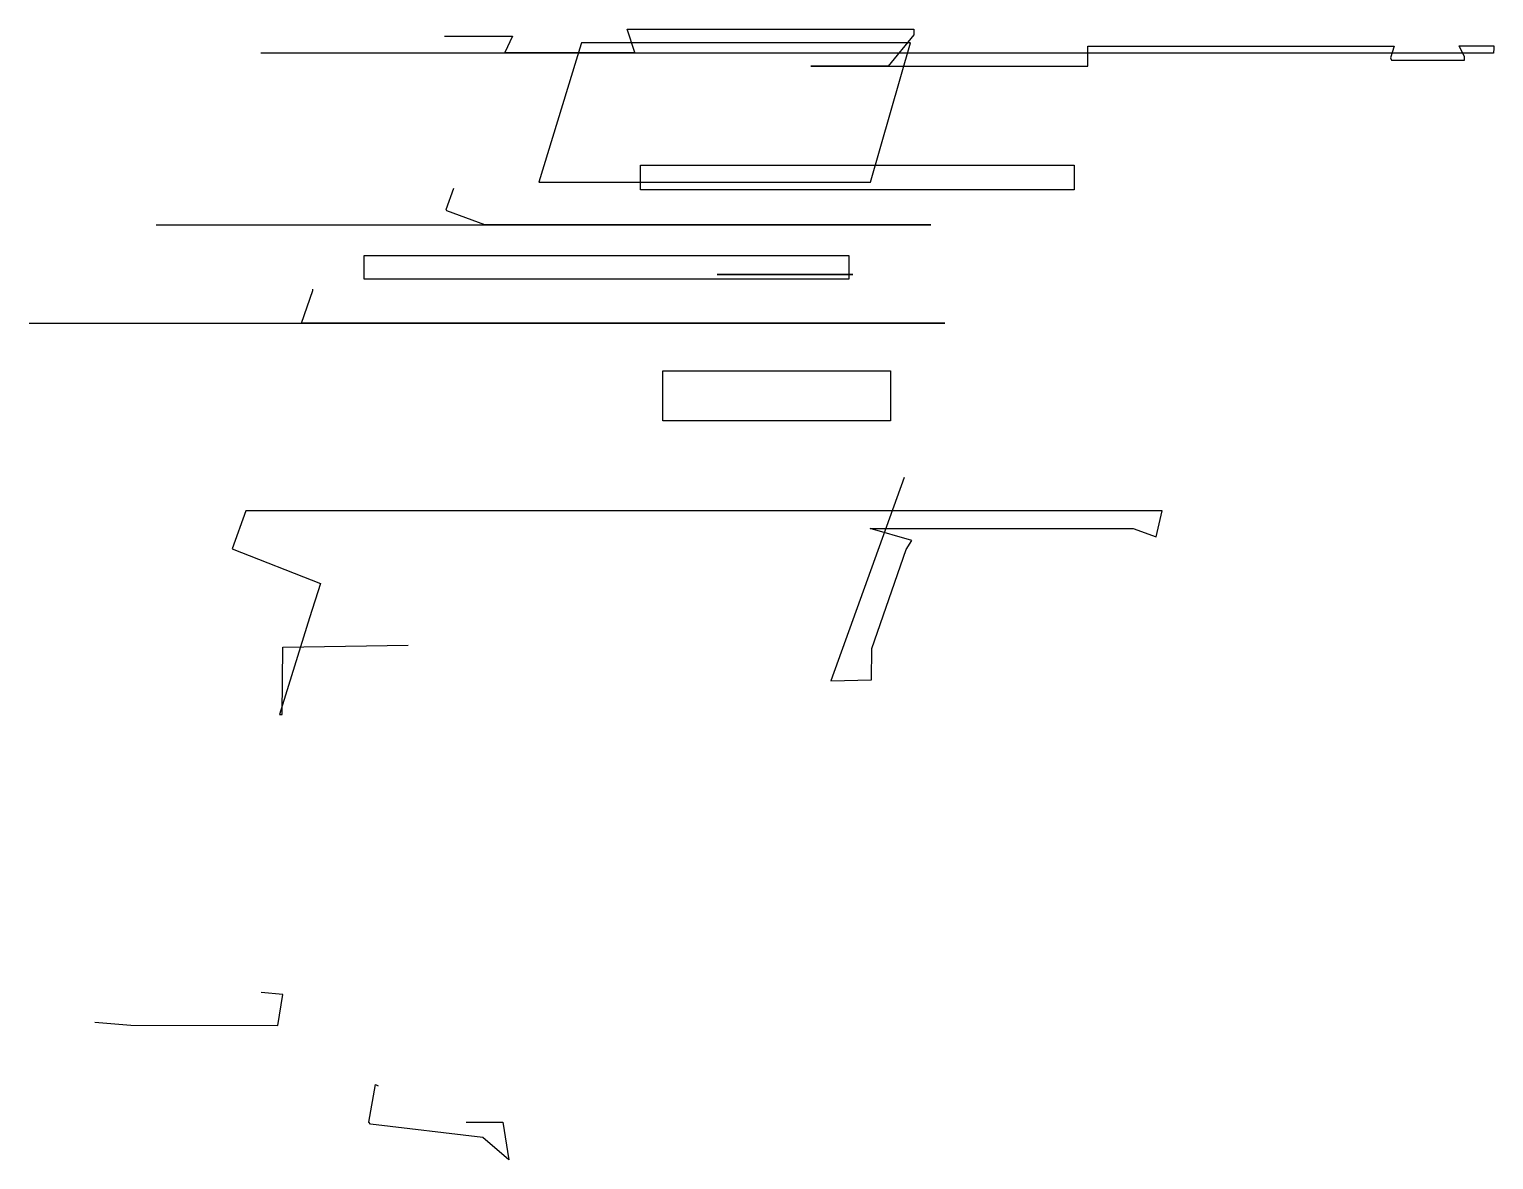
# Model space of a CAD drawing. Header units: metres. Extents: x -8.8 to 36.1, y -4.1 to 30.5.
import ezdxf

# ---------------------------------------------------------------- set-up
doc = ezdxf.new("R2010")
doc.units = ezdxf.units.M

msp = doc.modelspace()

# ---------------------------------------------------------------- linework, layer by layer
for points in [[(3.949, 30.301), (6.036, 30.301), (5.799, 29.798), (9.774, 29.798), (9.546, 30.509), (18.312, 30.509), (18.312, 30.335), (17.534, 29.377), (15.163, 29.377), (18.834, 29.377), (23.644, 29.377), (23.644, 29.994), (33.019, 29.994), (32.905, 29.635), (32.933, 29.559), (35.172, 29.559), (35.172, 29.664), (35.011, 30.005), (36.064, 30.005), (36.064, 29.932), (36.062, 29.782), (-1.672, 29.782)], [(8.139, 30.067), (6.842, 25.829), (16.987, 25.829), (18.214, 30.093), (8.146, 30.093), (8.139, 30.067)], [(9.952, 26.343), (23.221, 26.343), (23.221, 25.59), (9.952, 25.59), (9.952, 26.343)], [(-4.869, 24.521), (13.642, 24.521), (18.835, 24.521), (5.505, 24.521), (5.189, 24.519), (4.021, 24.945), (4.001, 24.994), (4.239, 25.646)], [(1.499, 23.586), (16.326, 23.586), (16.326, 22.859), (1.499, 22.859), (1.499, 23.586)], [(12.297, 23.004), (16.449, 23.004), (12.297, 23.004)], [(-8.755, 21.509), (6.656, 21.509), (19.269, 21.509), (19.153, 21.51), (-0.422, 21.51), (-0.079, 22.513), (-0.079, 22.555)], [(10.635, 20.051), (17.602, 20.051), (17.602, 18.523), (10.635, 18.523), (10.635, 20.051)], [(18.025, 16.779), (15.772, 10.554), (17.018, 10.59), (17.036, 11.546), (18.084, 14.578), (18.256, 14.852), (16.976, 15.218), (20.524, 15.218), (24.991, 15.218), (25.025, 15.218), (25.738, 14.966), (25.917, 15.763), (13.23, 15.763), (-2.123, 15.763), (-2.546, 14.6), (0.16, 13.536), (-0.176, 12.488), (-1.092, 9.527), (-1.092, 9.523), (-1.012, 9.524), (-0.992, 11.584), (2.845, 11.644)], [(-6.748, 0.109), (-5.649, 0.01), (-1.149, 0.003), (-0.993, 0.953), (-1.659, 1.017)], [(4.618, -2.962), (5.743, -2.962), (5.923, -4.108), (5.122, -3.425), (1.69, -3.016), (1.639, -2.957), (1.838, -1.802), (1.924, -1.85)]]:
    msp.add_lwpolyline(points)

doc.saveas('drawing.dxf')
